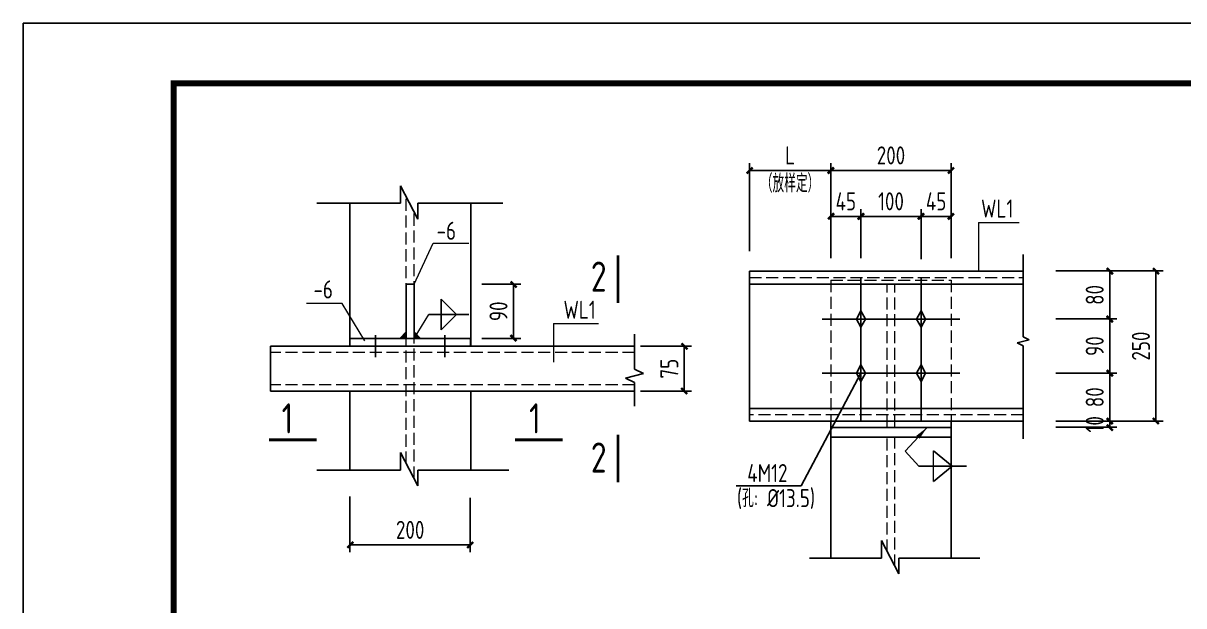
# Model space of a CAD drawing. Header units: millimetres. Extents: x 866309 to 879639, y 39442 to 44891.
# Drawn here: x 875109.8 to 875302.7, y 39945.8 to 40042.6 of the extents above; entities that cross this region are included whole.
import ezdxf

# ---------------------------------------------------------------- set-up
doc = ezdxf.new("R2010")
doc.units = ezdxf.units.MM
doc.header["$LTSCALE"] = 1000
doc.header["$MEASUREMENT"] = 0
for name, pattern in [('CENTER', [2, 1.25, -0.25, 0.25, -0.25]), ('DASH', [0.35, 0.25, -0.1]), ('DASHED', [117.236842, 78.157895, -39.078947]), ('DOTE', [2.42, 2, -0.2, 0.02, -0.2])]:
    doc.linetypes.add(name, pattern=pattern)
for name, color, linetype, lineweight in [('1', 4, 'Continuous', 70), ('D3', 62, 'Continuous', 9), ('LZ', 64, 'Continuous', 9), ('数字', 3, 'Continuous', 9)]:
    doc.layers.add(name, color=color, linetype=linetype, lineweight=lineweight)
for name, color, linetype in [('D1', 112, 'Continuous'), ('D2', 6, 'Continuous'), ('DIM', 7, 'Continuous'), ('DOTE', 1, 'DOTE'), ('GJ', 6, 'Continuous'), ('PUB_DIM', 3, 'Continuous'), ('THIN', 7, 'Continuous'), ('桩', 6, 'Continuous')]:
    doc.layers.add(name, color=color, linetype=linetype)
doc.styles.add('GBHZ', font='gbenor.shx', dxfattribs={"width": 0.9, "bigfont": 'gbcbig.shx'})
doc.dimstyles.new('Y10', dxfattribs={"dimscale": 0, "dimtxt": 3, "dimasz": 0.01, "dimexe": 1.2, "dimexo": 1, "dimgap": 1, "dimtad": 1, "dimdec": 0, "dimlfac": 10, "dimzin": 0, "dimdsep": 46, "dimtxsty": 'GBHZ', "dimblk1": 'DX', "dimblk2": 'DX', "dimsah": 1, "dimcen": 0.09, "dimdle": 1, "dimadec": 0, "dimazin": 0, "dimtfac": 1, "dimtdec": 0, "dimtix": 1, "dimtmove": 2, "dimatfit": 3, "dimldrblk": 'DX', "dimfxl": 0, "dimtolj": 1, "dimtzin": 0, "dimarcsym": 0})

# ---------------------------------------------------------------- blocks, each defined once
blk = doc.blocks.new('DX')
at = {"color": 0, "linetype": 'ByBlock', "const_width": 40}
blk.add_lwpolyline([(-54, -51), (46, 49)], dxfattribs=at)
blk = doc.blocks.new('*D263')
at = {"layer": 'Defpoints', "color": 0, "linetype": 'ByBlock', "transparency": 16777216}
for p in [(875264.03, 40018.16), (875244.03, 40004.57), (875264.03, 40004.57)]:
    blk.add_point(p, dxfattribs=at)
at = {"layer": 'dim', "color": 0, "linetype": 'ByBlock', "lineweight": -2, "transparency": 16777216}
for p, q in [((875244.03, 40005.57), (875244.03, 40019.36)), ((875264.03, 40005.57), (875264.03, 40019.36)), ((875244.04, 40018.16), (875264.02, 40018.16))]:
    blk.add_line(p, q, dxfattribs=at)
at = {"layer": 'dim', "color": 0, "linetype": 'ByBlock', "lineweight": -2, "transparency": 16777216, "xscale": 0.01, "yscale": 0.01, "zscale": 0.01, "rotation": 180}
blk.add_blockref('DX', (875244.03, 40018.16), dxfattribs=at)
at = {"layer": 'dim', "color": 0, "linetype": 'ByBlock', "lineweight": -2, "transparency": 16777216, "xscale": 0.01, "yscale": 0.01, "zscale": 0.01}
blk.add_blockref('DX', (875264.03, 40018.16), dxfattribs=at)
at = {"layer": 'dim', "color": 0, "linetype": 'ByBlock', "transparency": 16777216, "insert": (875254.03, 40020.66), "char_height": 3, "attachment_point": 5, "style": 'GBHZ'}
blk.add_mtext('\\A1;200', dxfattribs=at)
blk = doc.blocks.new('*D264')
at = {"layer": 'Defpoints', "color": 0, "linetype": 'ByBlock', "transparency": 16777216}
for p in [(875259.03, 40010.53), (875259.03, 40002.57), (875264.03, 40002.57)]:
    blk.add_point(p, dxfattribs=at)
at = {"layer": 'dim', "color": 0, "linetype": 'ByBlock', "lineweight": -2, "transparency": 16777216}
for p, q in [((875259.03, 40003.57), (875259.03, 40011.73)), ((875264.03, 40003.57), (875264.03, 40011.73)), ((875264.02, 40010.53), (875259.04, 40010.53))]:
    blk.add_line(p, q, dxfattribs=at)
at = {"layer": 'dim', "color": 0, "linetype": 'ByBlock', "lineweight": -2, "transparency": 16777216, "xscale": 0.01, "yscale": 0.01, "zscale": 0.01, "rotation": 180}
blk.add_blockref('DX', (875259.03, 40010.53), dxfattribs=at)
at = {"layer": 'dim', "color": 0, "linetype": 'ByBlock', "lineweight": -2, "transparency": 16777216, "xscale": 0.01, "yscale": 0.01, "zscale": 0.01}
blk.add_blockref('DX', (875264.03, 40010.53), dxfattribs=at)
at = {"layer": 'dim', "color": 0, "linetype": 'ByBlock', "transparency": 16777216, "insert": (875261.53, 40013.03), "char_height": 3, "attachment_point": 5, "style": 'GBHZ'}
blk.add_mtext('\\A1;45', dxfattribs=at)
blk = doc.blocks.new('*D265')
at = {"layer": 'Defpoints', "color": 0, "linetype": 'ByBlock', "transparency": 16777216}
for p in [(875249.03, 40010.53), (875249.03, 40002.57), (875259.03, 40002.43)]:
    blk.add_point(p, dxfattribs=at)
at = {"layer": 'dim', "color": 0, "linetype": 'ByBlock', "lineweight": -2, "transparency": 16777216}
for p, q in [((875249.03, 40003.57), (875249.03, 40011.73)), ((875259.03, 40003.43), (875259.03, 40011.73)), ((875259.02, 40010.53), (875249.04, 40010.53))]:
    blk.add_line(p, q, dxfattribs=at)
at = {"layer": 'dim', "color": 0, "linetype": 'ByBlock', "lineweight": -2, "transparency": 16777216, "xscale": 0.01, "yscale": 0.01, "zscale": 0.01, "rotation": 180}
blk.add_blockref('DX', (875249.03, 40010.53), dxfattribs=at)
at = {"layer": 'dim', "color": 0, "linetype": 'ByBlock', "lineweight": -2, "transparency": 16777216, "xscale": 0.01, "yscale": 0.01, "zscale": 0.01}
blk.add_blockref('DX', (875259.03, 40010.53), dxfattribs=at)
at = {"layer": 'dim', "color": 0, "linetype": 'ByBlock', "transparency": 16777216, "insert": (875254.03, 40013.03), "char_height": 3, "attachment_point": 5, "style": 'GBHZ'}
blk.add_mtext('\\A1;100', dxfattribs=at)
blk = doc.blocks.new('*D266')
at = {"layer": 'Defpoints', "color": 0, "linetype": 'ByBlock', "transparency": 16777216}
for p in [(875249.03, 40010.53), (875244.03, 40002.57), (875249.03, 40002.57)]:
    blk.add_point(p, dxfattribs=at)
at = {"layer": 'dim', "color": 0, "linetype": 'ByBlock', "lineweight": -2, "transparency": 16777216}
for p, q in [((875244.03, 40003.57), (875244.03, 40011.73)), ((875249.03, 40003.57), (875249.03, 40011.73)), ((875244.04, 40010.53), (875249.02, 40010.53))]:
    blk.add_line(p, q, dxfattribs=at)
at = {"layer": 'dim', "color": 0, "linetype": 'ByBlock', "lineweight": -2, "transparency": 16777216, "xscale": 0.01, "yscale": 0.01, "zscale": 0.01, "rotation": 180}
blk.add_blockref('DX', (875244.03, 40010.53), dxfattribs=at)
at = {"layer": 'dim', "color": 0, "linetype": 'ByBlock', "lineweight": -2, "transparency": 16777216, "xscale": 0.01, "yscale": 0.01, "zscale": 0.01}
blk.add_blockref('DX', (875249.03, 40010.53), dxfattribs=at)
at = {"layer": 'dim', "color": 0, "linetype": 'ByBlock', "transparency": 16777216, "insert": (875246.53, 40013.03), "char_height": 3, "attachment_point": 5, "style": 'GBHZ'}
blk.add_mtext('\\A1;45', dxfattribs=at)
blk = doc.blocks.new('*D267')
at = {"layer": 'Defpoints', "color": 0, "linetype": 'ByBlock', "transparency": 16777216}
for p in [(875284.82, 40001.47), (875284.82, 39976.48), (875298.06, 39976.48)]:
    blk.add_point(p, dxfattribs=at)
at = {"layer": 'dim', "color": 0, "linetype": 'ByBlock', "lineweight": -2, "transparency": 16777216}
for p, q in [((875285.82, 40001.47), (875299.26, 40001.47)), ((875298.06, 40001.46), (875298.06, 39976.49)), ((875285.82, 39976.48), (875299.26, 39976.48))]:
    blk.add_line(p, q, dxfattribs=at)
at = {"layer": 'dim', "color": 0, "linetype": 'ByBlock', "lineweight": -2, "transparency": 16777216, "xscale": 0.01, "yscale": 0.01, "zscale": 0.01}
for p, rotation in [((875298.06, 40001.47), 90), ((875298.06, 39976.48), 270)]:
    blk.add_blockref('DX', p, dxfattribs=dict(at, rotation=rotation))
at = {"layer": 'dim', "color": 0, "linetype": 'ByBlock', "transparency": 16777216, "insert": (875295.56, 39988.98), "char_height": 3, "attachment_point": 5, "rotation": 90, "style": 'GBHZ'}
blk.add_mtext('\\A1;250', dxfattribs=at)
blk = doc.blocks.new('*D268')
at = {"layer": 'Defpoints', "color": 0, "linetype": 'ByBlock', "transparency": 16777216}
for p in [(875280.4, 40001.47), (875290.39, 40001.47), (875280.4, 39993.48)]:
    blk.add_point(p, dxfattribs=at)
at = {"layer": 'dim', "color": 0, "linetype": 'ByBlock', "lineweight": -2, "transparency": 16777216}
for p, q in [((875281.4, 40001.47), (875291.59, 40001.47)), ((875290.39, 39993.49), (875290.39, 40001.46)), ((875281.4, 39993.48), (875291.59, 39993.48))]:
    blk.add_line(p, q, dxfattribs=at)
at = {"layer": 'dim', "color": 0, "linetype": 'ByBlock', "lineweight": -2, "transparency": 16777216, "xscale": 0.01, "yscale": 0.01, "zscale": 0.01}
for p, rotation in [((875290.39, 40001.47), 90), ((875290.39, 39993.48), 270)]:
    blk.add_blockref('DX', p, dxfattribs=dict(at, rotation=rotation))
at = {"layer": 'dim', "color": 0, "linetype": 'ByBlock', "transparency": 16777216, "insert": (875287.89, 39997.48), "char_height": 3, "attachment_point": 5, "rotation": 90, "style": 'GBHZ'}
blk.add_mtext('\\A1;80', dxfattribs=at)
blk = doc.blocks.new('*D269')
at = {"layer": 'Defpoints', "color": 0, "linetype": 'ByBlock', "transparency": 16777216}
for p in [(875280.4, 39993.48), (875290.39, 39993.48), (875280.4, 39984.47)]:
    blk.add_point(p, dxfattribs=at)
at = {"layer": 'dim', "color": 0, "linetype": 'ByBlock', "lineweight": -2, "transparency": 16777216}
for p, q in [((875281.4, 39993.48), (875291.59, 39993.48)), ((875290.39, 39984.48), (875290.39, 39993.47)), ((875281.4, 39984.47), (875291.59, 39984.47))]:
    blk.add_line(p, q, dxfattribs=at)
at = {"layer": 'dim', "color": 0, "linetype": 'ByBlock', "lineweight": -2, "transparency": 16777216, "xscale": 0.01, "yscale": 0.01, "zscale": 0.01}
for p, rotation in [((875290.39, 39993.48), 90), ((875290.39, 39984.47), 270)]:
    blk.add_blockref('DX', p, dxfattribs=dict(at, rotation=rotation))
at = {"layer": 'dim', "color": 0, "linetype": 'ByBlock', "transparency": 16777216, "insert": (875287.89, 39988.98), "char_height": 3, "attachment_point": 5, "rotation": 90, "style": 'GBHZ'}
blk.add_mtext('\\A1;90', dxfattribs=at)
blk = doc.blocks.new('*D270')
at = {"layer": 'Defpoints', "color": 0, "linetype": 'ByBlock', "transparency": 16777216}
for p in [(875280.4, 39984.47), (875290.39, 39984.47), (875280.4, 39976.48)]:
    blk.add_point(p, dxfattribs=at)
at = {"layer": 'dim', "color": 0, "linetype": 'ByBlock', "lineweight": -2, "transparency": 16777216}
for p, q in [((875281.4, 39984.47), (875291.59, 39984.47)), ((875290.39, 39976.49), (875290.39, 39984.46)), ((875281.4, 39976.48), (875291.59, 39976.48))]:
    blk.add_line(p, q, dxfattribs=at)
at = {"layer": 'dim', "color": 0, "linetype": 'ByBlock', "lineweight": -2, "transparency": 16777216, "xscale": 0.01, "yscale": 0.01, "zscale": 0.01}
for p, rotation in [((875290.39, 39984.47), 90), ((875290.39, 39976.48), 270)]:
    blk.add_blockref('DX', p, dxfattribs=dict(at, rotation=rotation))
at = {"layer": 'dim', "color": 0, "linetype": 'ByBlock', "transparency": 16777216, "insert": (875287.89, 39980.48), "char_height": 3, "attachment_point": 5, "rotation": 90, "style": 'GBHZ'}
blk.add_mtext('\\A1;80', dxfattribs=at)
blk = doc.blocks.new('*D271')
at = {"layer": 'Defpoints', "color": 0, "linetype": 'ByBlock', "transparency": 16777216}
for p in [(875230.51, 40018.16), (875244.03, 40008.98), (875230.51, 40003.74)]:
    blk.add_point(p, dxfattribs=at)
at = {"layer": 'dim', "color": 0, "linetype": 'ByBlock', "lineweight": -2, "transparency": 16777216}
for p, q in [((875230.51, 40004.74), (875230.51, 40019.36)), ((875244.03, 40009.98), (875244.03, 40019.36)), ((875244.02, 40018.16), (875230.52, 40018.16))]:
    blk.add_line(p, q, dxfattribs=at)
at = {"layer": 'dim', "color": 0, "linetype": 'ByBlock', "lineweight": -2, "transparency": 16777216, "xscale": 0.01, "yscale": 0.01, "zscale": 0.01, "rotation": 180}
blk.add_blockref('DX', (875230.51, 40018.16), dxfattribs=at)
at = {"layer": 'dim', "color": 0, "linetype": 'ByBlock', "lineweight": -2, "transparency": 16777216, "xscale": 0.01, "yscale": 0.01, "zscale": 0.01}
blk.add_blockref('DX', (875244.03, 40018.16), dxfattribs=at)
at = {"layer": 'dim', "color": 0, "linetype": 'ByBlock', "transparency": 16777216, "insert": (875237.27, 40020.66), "char_height": 3, "attachment_point": 5, "style": 'GBHZ'}
blk.add_mtext('\\A1;L', dxfattribs=at)
blk = doc.blocks.new('*D281')
at = {"layer": 'Defpoints', "color": 0, "linetype": 'ByBlock', "transparency": 16777216}
for p in [(875211.41, 39988.98), (875219.69, 39988.98), (875211.41, 39981.48)]:
    blk.add_point(p, dxfattribs=at)
at = {"layer": 'dim', "color": 0, "linetype": 'ByBlock', "lineweight": -2, "transparency": 16777216}
for p, q in [((875212.41, 39988.98), (875220.89, 39988.98)), ((875219.69, 39981.49), (875219.69, 39988.97)), ((875212.41, 39981.48), (875220.89, 39981.48))]:
    blk.add_line(p, q, dxfattribs=at)
at = {"layer": 'dim', "color": 0, "linetype": 'ByBlock', "lineweight": -2, "transparency": 16777216, "xscale": 0.01, "yscale": 0.01, "zscale": 0.01}
for p, rotation in [((875219.69, 39988.98), 90), ((875219.69, 39981.48), 270)]:
    blk.add_blockref('DX', p, dxfattribs=dict(at, rotation=rotation))
at = {"layer": 'dim', "color": 0, "linetype": 'ByBlock', "transparency": 16777216, "insert": (875217.19, 39985.23), "char_height": 3, "attachment_point": 5, "rotation": 90, "style": 'GBHZ'}
blk.add_mtext('\\A1;75', dxfattribs=at)
blk = doc.blocks.new('*D282')
at = {"layer": 'Defpoints', "color": 0, "linetype": 'ByBlock', "transparency": 16777216}
for p in [(875185.05, 39999.26), (875185.05, 39990.26), (875191.31, 39990.26)]:
    blk.add_point(p, dxfattribs=at)
at = {"layer": 'dim', "color": 0, "linetype": 'ByBlock', "lineweight": -2, "transparency": 16777216}
for p, q in [((875186.05, 39999.26), (875192.51, 39999.26)), ((875191.31, 39999.25), (875191.31, 39990.27)), ((875186.05, 39990.26), (875192.51, 39990.26))]:
    blk.add_line(p, q, dxfattribs=at)
at = {"layer": 'dim', "color": 0, "linetype": 'ByBlock', "lineweight": -2, "transparency": 16777216, "xscale": 0.01, "yscale": 0.01, "zscale": 0.01}
for p, rotation in [((875191.31, 39999.26), 90), ((875191.31, 39990.26), 270)]:
    blk.add_blockref('DX', p, dxfattribs=dict(at, rotation=rotation))
at = {"layer": 'dim', "color": 0, "linetype": 'ByBlock', "transparency": 16777216, "insert": (875188.81, 39994.76), "char_height": 3, "attachment_point": 5, "rotation": 90, "style": 'GBHZ'}
blk.add_mtext('\\A1;90', dxfattribs=at)
blk = doc.blocks.new('*D283')
at = {"layer": 'Defpoints', "color": 0, "linetype": 'ByBlock', "transparency": 16777216}
for p in [(875164.13, 39965), (875184.13, 39964.78), (875184.13, 39955.94)]:
    blk.add_point(p, dxfattribs=at)
at = {"layer": 'dim', "color": 0, "linetype": 'ByBlock', "lineweight": -2, "transparency": 16777216}
for p, q in [((875164.13, 39964), (875164.13, 39954.74)), ((875184.13, 39963.78), (875184.13, 39954.74)), ((875164.14, 39955.94), (875184.12, 39955.94))]:
    blk.add_line(p, q, dxfattribs=at)
at = {"layer": 'dim', "color": 0, "linetype": 'ByBlock', "lineweight": -2, "transparency": 16777216, "xscale": 0.01, "yscale": 0.01, "zscale": 0.01, "rotation": 180}
blk.add_blockref('DX', (875164.13, 39955.94), dxfattribs=at)
at = {"layer": 'dim', "color": 0, "linetype": 'ByBlock', "lineweight": -2, "transparency": 16777216, "xscale": 0.01, "yscale": 0.01, "zscale": 0.01}
blk.add_blockref('DX', (875184.13, 39955.94), dxfattribs=at)
at = {"layer": 'dim', "color": 0, "linetype": 'ByBlock', "transparency": 16777216, "insert": (875174.13, 39958.44), "char_height": 3, "attachment_point": 5, "style": 'GBHZ'}
blk.add_mtext('\\A1;200', dxfattribs=at)
blk = doc.blocks.new('*D284')
at = {"layer": 'Defpoints', "color": 0, "linetype": 'ByBlock', "transparency": 16777216}
for p in [(875280.4, 39976.48), (875280.4, 39975.48), (875290.39, 39975.48)]:
    blk.add_point(p, dxfattribs=at)
at = {"layer": 'dim', "color": 0, "linetype": 'ByBlock', "lineweight": -2, "transparency": 16777216}
for p, q in [((875281.4, 39976.48), (875291.59, 39976.48)), ((875290.39, 39976.49), (875290.39, 39976.5)), ((875290.39, 39976.48), (875290.39, 39975.48)), ((875281.4, 39975.48), (875291.59, 39975.48)), ((875290.39, 39975.47), (875290.39, 39975.46))]:
    blk.add_line(p, q, dxfattribs=at)
at = {"layer": 'dim', "color": 0, "linetype": 'ByBlock', "lineweight": -2, "transparency": 16777216, "xscale": 0.01, "yscale": 0.01, "zscale": 0.01}
for p, rotation in [((875290.39, 39976.48), 270), ((875290.39, 39975.48), 90)]:
    blk.add_blockref('DX', p, dxfattribs=dict(at, rotation=rotation))
at = {"layer": 'dim', "color": 0, "linetype": 'ByBlock', "transparency": 16777216, "insert": (875287.89, 39975.98), "char_height": 3, "attachment_point": 5, "rotation": 90, "style": 'GBHZ'}
blk.add_mtext('\\A1;10', dxfattribs=at)

msp = doc.modelspace()

# ---------------------------------------------------------------- linework, layer by layer
for p, q in [((875109.829, 39448.627), (875109.829, 40042.627)), ((875109.829, 40042.627), (875109.829, 39448.627))]:
    msp.add_line(p, q)
at = {"color": 0}
for p, q in [((875950.829, 40042.627), (875109.829, 40042.627)), ((875109.829, 40042.627), (875950.829, 40042.627))]:
    msp.add_line(p, q, dxfattribs=at)
at = {"color": 0, "const_width": 1}
msp.add_lwpolyline([(875940.829, 39458.627), (875134.829, 39458.627), (875134.829, 40032.627), (875940.829, 40032.627)], close=True, dxfattribs=at)
at = {"layer": '1', "color": 2, "const_width": 0.48}
for points in [[(875208.675, 39996.125), (875208.675, 40004.047)], [(875208.675, 39966.351), (875208.675, 39974.273)], [(875150.68, 39973.398), (875158.602, 39973.398)], [(875191.546, 39973.398), (875199.468, 39973.398)]]:
    msp.add_lwpolyline(points, dxfattribs=at)
at = {"layer": 'D1', "color": 251}
for p, q in [((875172.529, 40015.633), (875175.404, 40010.083)), ((875172.529, 40012.701), (875172.529, 40015.633)), ((875158.602, 40012.701), (875172.529, 40012.701)), ((875175.404, 40012.701), (875189.512, 40012.701)), ((875175.404, 40010.083), (875175.404, 40012.701)), ((875179.256, 39996.791), (875181.826, 39994.221)), ((875179.256, 39991.652), (875179.256, 39996.791)), ((875177.227, 39994.221), (875183.907, 39994.221)), ((875179.256, 39991.652), (875181.826, 39994.221)), ((875249.031, 39984.474), (875239.118, 39965.758)), ((875172.529, 39968.385), (875172.529, 39971.317)), ((875172.529, 39971.317), (875175.404, 39965.767)), ((875261.124, 39971.595), (875264.194, 39969.025)), ((875258.665, 39969.025), (875266.576, 39969.025)), ((875261.124, 39966.456), (875264.194, 39969.025)), ((875158.602, 39968.385), (875172.529, 39968.385)), ((875175.404, 39968.385), (875190.512, 39968.385)), ((875175.404, 39965.767), (875175.404, 39968.385)), ((875239.118, 39965.758), (875228.295, 39965.758)), ((875252.445, 39953.742), (875252.445, 39956.675)), ((875252.445, 39956.675), (875255.32, 39951.125)), ((875240.489, 39953.742), (875252.445, 39953.742)), ((875255.32, 39951.125), (875255.32, 39953.742)), ((875255.32, 39953.742), (875268.773, 39953.742))]:
    msp.add_line(p, q, dxfattribs=at)
at = {"layer": 'D2'}
for p, q in [((875164.132, 39988.976), (875164.132, 40012.701)), ((875184.239, 39988.976), (875184.239, 40012.701)), ((875275.998, 40001.431), (875230.5, 40001.431)), ((875244.033, 40001.431), (875264.033, 40001.431)), ((875173.49, 39999.263), (875174.775, 39999.263)), ((875173.49, 39990.26), (875173.49, 39999.263)), ((875174.775, 39999.263), (875174.775, 39990.26)), ((875275.998, 39999.29), (875230.5, 39999.29)), ((875164.132, 39990.26), (875184.132, 39990.26)), ((875164.132, 39988.976), (875164.132, 39990.26)), ((875184.132, 39988.976), (875184.132, 39990.26)), ((875211.414, 39988.976), (875150.93, 39988.976)), ((875164.132, 39988.976), (875184.132, 39988.976)), ((875150.93, 39981.477), (875174.775, 39981.477)), ((875164.132, 39968.385), (875164.132, 39981.477)), ((875211.414, 39981.477), (875174.775, 39981.477)), ((875184.239, 39968.385), (875184.239, 39981.477)), ((875230.5, 39978.618), (875255.104, 39978.618)), ((875275.998, 39978.618), (875255.104, 39978.618)), ((875230.5, 39976.477), (875255.104, 39976.477)), ((875244.033, 39953.742), (875244.033, 39976.477)), ((875275.998, 39976.477), (875255.104, 39976.477)), ((875264.033, 39953.742), (875264.033, 39976.477)), ((875244.033, 39975.477), (875264.033, 39975.477)), ((875244.033, 39973.838), (875264.033, 39973.838))]:
    msp.add_line(p, q, dxfattribs=at)
at = {"layer": 'D2', "linetype": 'Continuous'}
for p, q in [((875230.5, 40001.431), (875230.5, 39976.477)), ((875168.351, 39987.156), (875168.351, 39990.796)), ((875179.913, 39987.156), (875179.913, 39990.796))]:
    msp.add_line(p, q, dxfattribs=at)
at = {"layer": 'D2', "linetype": 'DASHED'}
msp.add_line((875244.033, 39999.29), (875264.033, 39999.29), dxfattribs=at)
at = {"layer": 'D3', "color": 251}
for p, q in [((875268.577, 40009.541), (875268.577, 40001.431)), ((875268.577, 40009.541), (875275.31, 40009.541)), ((875174.775, 39999.263), (875177.941, 40006.076)), ((875177.941, 40006.076), (875183.869, 40006.076)), ((875162.841, 39996.057), (875156.887, 39996.057)), ((875166.602, 39989.832), (875162.841, 39996.057)), ((875174.775, 39990.26), (875177.227, 39994.221)), ((875197.969, 39992.723), (875197.969, 39986.281)), ((875197.969, 39992.723), (875205.431, 39992.723)), ((875256.372, 39971.495), (875260.043, 39975.477)), ((875256.372, 39971.495), (875258.665, 39969.025)), ((875261.124, 39966.456), (875261.124, 39971.595))]:
    msp.add_line(p, q, dxfattribs=at)
at = {"layer": 'D3'}
for p, q in [((875172.419, 39990.26), (875173.49, 39991.331)), ((875175.845, 39990.26), (875174.775, 39991.331))]:
    msp.add_line(p, q, dxfattribs=at)
for points in [[(875172.419, 39990.26), (875173.49, 39990.26), (875173.49, 39991.331), (875173.49, 39990.26)], [(875175.845, 39990.26), (875174.775, 39990.26), (875174.775, 39991.331), (875174.775, 39990.26)]]:
    msp.add_solid(points, dxfattribs=at)
at = {"layer": 'D3', "color": 251}
msp.add_solid([(875258.78, 39973.584), (875260.043, 39975.477), (875258.78, 39973.584), (875258.231, 39974.064)], dxfattribs=at)
at = {"layer": 'DOTE', "linetype": 'CENTER', "ltscale": 0.02}
for p, q in [((875249.033, 39976.477), (875249.033, 40000.36)), ((875259.033, 39976.477), (875259.033, 40000.36)), ((875242.582, 39993.477), (875265.484, 39993.477)), ((875242.582, 39984.474), (875265.484, 39984.474))]:
    msp.add_line(p, q, dxfattribs=at)
at = {"layer": 'GJ', "linetype": 'Continuous'}
msp.add_line((875150.93, 39988.976), (875150.93, 39981.477), dxfattribs=at)
at = {"layer": 'LZ', "color": 251, "linetype": 'DASH', "ltscale": 0.008}
for p, q in [((875173.49, 39969.461), (875173.49, 40013.777)), ((875174.775, 39966.982), (875174.775, 40011.298)), ((875230.5, 40000.36), (875275.998, 40000.36)), ((875244.033, 39999.946), (875264.033, 39999.946)), ((875244.033, 39999.946), (875244.033, 39976.477)), ((875264.033, 39999.946), (875264.033, 39976.477)), ((875253.391, 39975.477), (875253.391, 39999.29)), ((875254.675, 39975.477), (875254.675, 39999.29)), ((875211.414, 39987.905), (875150.93, 39987.905)), ((875211.414, 39982.548), (875150.93, 39982.548)), ((875275.998, 39977.548), (875230.5, 39977.548)), ((875253.391, 39954.849), (875253.391, 39973.838)), ((875254.675, 39952.369), (875254.675, 39973.838))]:
    msp.add_line(p, q, dxfattribs=at)
at = {"layer": 'THIN'}
for p, q in [((875275.998, 40004.187), (875275.998, 39990.494)), ((875211.414, 39990.976), (875211.414, 39985.154)), ((875275.998, 39988.994), (875275.998, 39973.55)), ((875212.914, 39984.404), (875209.914, 39983.654)), ((875211.414, 39985.154), (875212.914, 39984.404)), ((875209.914, 39983.654), (875211.414, 39982.904)), ((875211.414, 39982.904), (875211.414, 39978.977))]:
    msp.add_line(p, q, dxfattribs=at)
at = {"layer": 'THIN', "linetype": 'ByBlock'}
for p, q in [((875276.998, 39989.994), (875274.998, 39989.494)), ((875275.998, 39990.494), (875276.998, 39989.994)), ((875274.998, 39989.494), (875275.998, 39988.994))]:
    msp.add_line(p, q, dxfattribs=at)
at = {"layer": '桩'}
for p, q in [((875248.284, 39993.477), (875249.033, 39994.859)), ((875249.782, 39993.477), (875249.033, 39994.859)), ((875258.284, 39993.477), (875259.033, 39994.859)), ((875259.782, 39993.477), (875259.033, 39994.859)), ((875248.284, 39993.477), (875249.033, 39992.096)), ((875249.782, 39993.477), (875249.033, 39992.096)), ((875258.284, 39993.477), (875259.033, 39992.096)), ((875259.782, 39993.477), (875259.033, 39992.096)), ((875248.284, 39984.474), (875249.033, 39985.856)), ((875249.782, 39984.474), (875249.033, 39985.856)), ((875258.284, 39984.474), (875259.033, 39985.856)), ((875259.782, 39984.474), (875259.033, 39985.856)), ((875248.284, 39984.474), (875249.033, 39983.093)), ((875249.782, 39984.474), (875249.033, 39983.093)), ((875258.284, 39984.474), (875259.033, 39983.093)), ((875259.782, 39984.474), (875259.033, 39983.093))]:
    msp.add_line(p, q, dxfattribs=at)

# ---------------------------------------------------------------- texts
at = {"layer": 'PUB_DIM', "style": 'GBHZ', "width": 0.9}
for s, p in [('2', (875204.154, 39998.024)), ('1', (875152.772, 39974.467)), ('1', (875193.89, 39974.467)), ('2', (875204.154, 39967.961))]:
    msp.add_text(s, height=5, dxfattribs=at).set_placement(p)
at = {"layer": '数字', "style": 'GBHZ', "width": 0.9}
for s, p in [('（放样定）', (875232.399, 40014.512)), ('WL1', (875268.997, 40010.33)), ('-6', (875178.524, 40006.641)), ('-6', (875158.059, 39996.896)), ('WL1', (875199.608, 39993.512)), ('4M12', (875230.146, 39966.382)), ('(孔: %%C13.5)', (875228.429, 39962.217))]:
    msp.add_text(s, height=3, dxfattribs=at).set_placement(p)

# ---------------------------------------------------------------- dimensions: what is measured, and where the dimension line sits
at = {"layer": 'dim', "linetype": 'ByBlock'}
for base, p1, p2, text, picture, middle in [((875230.506, 40018.16), (875244.033, 40008.981), (875230.506, 40003.74), 'L', '*D271', (875237.269, 40020.66)), ((875249.033, 40010.527), (875244.033, 40002.573), (875249.033, 40002.573), '45', '*D266', (875246.533, 40013.027))]:
    dim = msp.add_linear_dim(base=base, p1=p1, p2=p2, text=text, dimstyle='Y10', override={"dimscale": 1}, dxfattribs=at)
    dim.commit()
    dim.dimension.update_dxf_attribs({"geometry": picture, "text_midpoint": middle})
for base, p1, p2, picture, middle in [((875264.033, 40018.16), (875244.033, 40004.573), (875264.033, 40004.573), '*D263', (875254.033, 40020.66)), ((875184.132, 39955.943), (875164.132, 39964.996), (875184.132, 39964.781), '*D283', (875174.132, 39958.443))]:
    dim = msp.add_linear_dim(base=base, p1=p1, p2=p2, dimstyle='Y10', override={"dimscale": 1}, dxfattribs=at)
    dim.commit()
    dim.dimension.update_dxf_attribs({"geometry": picture, "text_midpoint": middle})
for base, p1, p2, angle, picture, middle in [((875249.033, 40010.527), (875259.033, 40002.432), (875249.033, 40002.573), 180, '*D265', (875254.033, 40013.027)), ((875290.387, 40001.474), (875280.396, 39993.477), (875280.396, 40001.474), 90, '*D268', (875287.887, 39997.476)), ((875298.064, 39976.477), (875284.817, 40001.474), (875284.817, 39976.477), 90, '*D267', (875295.564, 39988.976)), ((875191.311, 39990.26), (875185.053, 39999.263), (875185.053, 39990.26), 90, '*D282', (875188.811, 39994.762)), ((875290.387, 39993.477), (875280.396, 39984.474), (875280.396, 39993.477), 90, '*D269', (875287.887, 39988.976)), ((875219.689, 39988.976), (875211.414, 39981.477), (875211.414, 39988.976), 90, '*D281', (875217.189, 39985.226)), ((875290.387, 39984.474), (875280.396, 39976.477), (875280.396, 39984.474), 90, '*D270', (875287.887, 39980.476)), ((875290.387, 39975.477), (875280.396, 39976.477), (875280.396, 39975.477), 270, '*D284', (875287.887, 39975.977))]:
    dim = msp.add_linear_dim(base=base, p1=p1, p2=p2, angle=angle, dimstyle='Y10', override={"dimscale": 1}, dxfattribs=at)
    dim.commit()
    dim.dimension.update_dxf_attribs({"geometry": picture, "text_midpoint": middle})
dim = msp.add_linear_dim(base=(875259.033, 40010.527), p1=(875264.033, 40002.573), p2=(875259.033, 40002.573), angle=180, text='45', dimstyle='Y10', override={"dimscale": 1}, dxfattribs=at)
dim.commit()
dim.dimension.update_dxf_attribs({"geometry": '*D264', "text_midpoint": (875261.533, 40013.027)})

doc.saveas('drawing.dxf')
